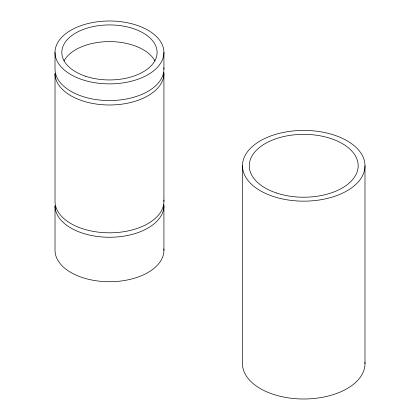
<?xml version="1.0" encoding="UTF-8"?>
<svg xmlns="http://www.w3.org/2000/svg" width="420" height="420" viewBox="0 0 420 420"><rect width="100%" height="100%" fill="white"/><g stroke="black" fill="none" stroke-linecap="round" stroke-linejoin="round"><path stroke-width="0.63" d="M364.985 165.784A61.257 35.369 0 0 1 273.094 196.418A61.257 35.369 0 0 1 273.094 135.156A61.257 35.369 0 0 1 364.985 165.784L364.985 363.631M242.466 165.784L242.466 363.631A61.257 35.369 0 0 0 304.789 398.995A61.257 35.369 0 0 0 364.949 362.407M163.921 52.437A54.453 31.437 0 0 1 82.241 79.664A54.453 31.437 0 0 1 82.241 25.211A54.453 31.437 0 0 1 163.921 52.437L163.921 69.111M163.921 73.558L163.921 201.38M163.921 205.821L163.921 250.283M55.015 52.437L55.015 69.111A54.453 31.437 0 0 0 110.56 100.543A54.453 31.437 0 0 0 163.874 67.851M63.977 60.932A47.644 27.51 0 0 1 109.468 41.601A47.644 27.51 0 0 1 154.959 60.932M163.874 72.298A54.453 31.437 0 0 1 110.56 104.984A54.453 31.437 0 0 1 55.015 73.558L55.015 201.38A54.453 31.437 0 0 0 110.56 232.806A54.453 31.437 0 0 0 163.874 200.12M163.874 204.566A54.453 31.437 0 0 1 110.56 237.253A54.453 31.437 0 0 1 55.015 205.821L55.015 250.283A54.453 31.437 0 0 0 110.56 281.715A54.453 31.437 0 0 0 163.874 249.023M276.502 193.011A54.453 31.437 0 0 0 358.176 165.784A54.453 31.437 0 0 0 276.502 138.563A54.453 31.437 0 0 0 276.502 193.011M85.643 76.261A47.644 27.51 0 0 0 157.112 52.437A47.644 27.51 0 0 0 85.643 28.613A47.644 27.51 0 0 0 85.643 76.261"/></g></svg>
